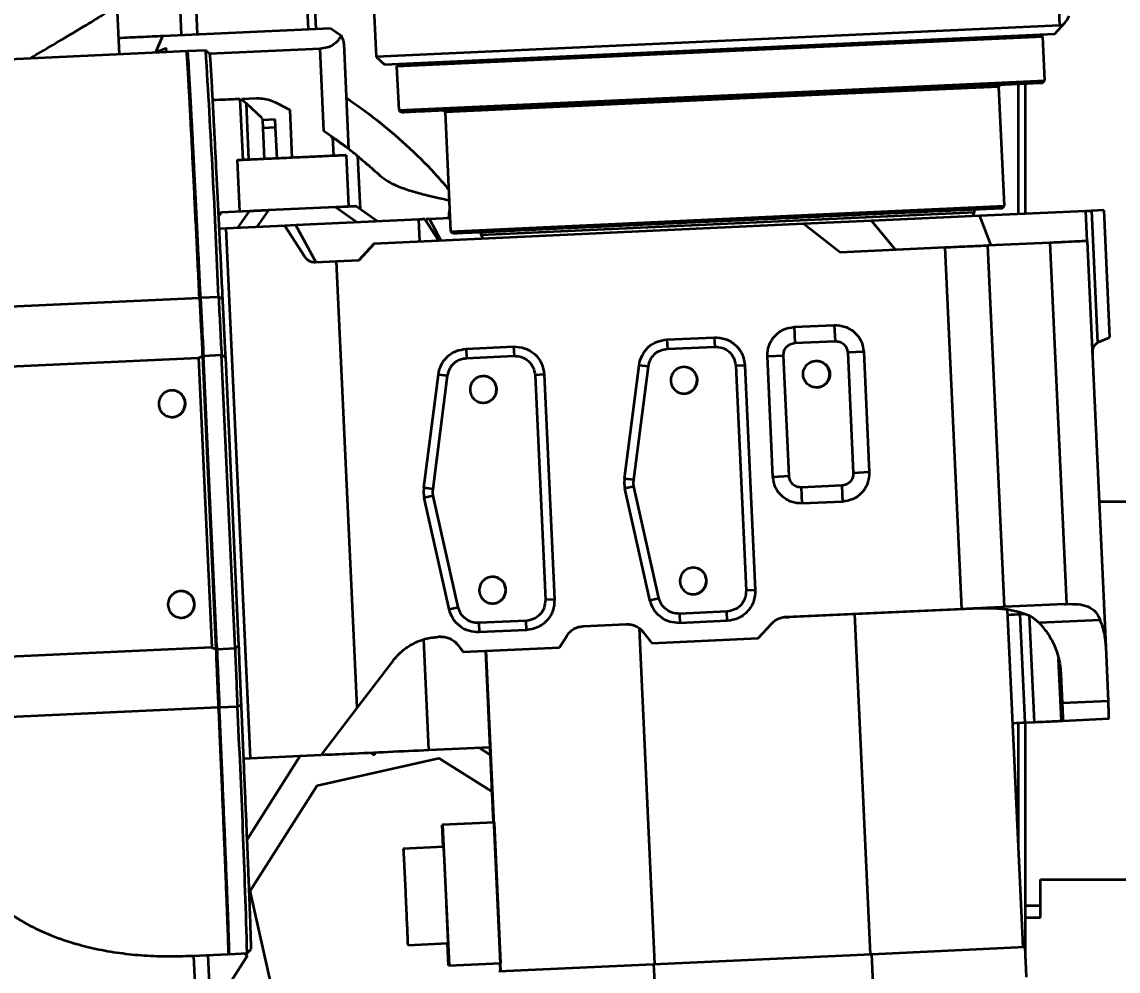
# Model space of a CAD drawing. Header units: millimetres. Extents: x 0 to 420, y 0 to 297.
# Drawn here: x 143.25 to 145.978, y 162.094 to 164.457 of the extents above; entities that cross this region are included whole.
import ezdxf

# ---------------------------------------------------------------- set-up
doc = ezdxf.new("R2010")
doc.units = ezdxf.units.MM
doc.layers.add('尺寸线层', color=150, linetype='Continuous')
doc.styles.add('SLDTEXTSTYLE2', font='TXT', dxfattribs={"width": 0.7})
doc.dimstyles.new('SLDDIMSTYLE0', dxfattribs={"dimtxt": 3.5, "dimasz": 3.302, "dimexe": 0, "dimexo": 0.0625, "dimgap": 0.875, "dimtad": 1, "dimdec": 1, "dimlfac": 100, "dimrnd": 1e-09, "dimzin": 12, "dimdsep": 46, "dimtxsty": 'SLDTEXTSTYLE2', "dimsah": 1, "dimcen": 0.09, "dimadec": 0, "dimazin": 3, "dimtfac": 1, "dimtdec": 3, "dimtofl": 0, "dimtmove": 0, "dimatfit": 3, "dimfxl": 0, "dimfrac": 2, "dimtolj": 1, "dimtzin": 12, "dimarcsym": 0})
doc.dimstyles.new('SLDDIMSTYLE2', dxfattribs={"dimtxt": 0.18, "dimasz": 3.302, "dimexe": 0, "dimexo": 0.0625, "dimgap": 0, "dimtad": 0, "dimtih": 1, "dimtoh": 1, "dimdec": 0, "dimrnd": 1e-09, "dimzin": 0, "dimdsep": 46, "dimtxsty": 'Standard', "dimsah": 1, "dimcen": 0.09, "dimadec": 0, "dimazin": 0, "dimtfac": 3.302, "dimtdec": 0, "dimtofl": 0, "dimtmove": 0, "dimatfit": 3, "dimfxl": 0, "dimfrac": 2, "dimtolj": 1, "dimtzin": 0, "dimarcsym": 0})

# ---------------------------------------------------------------- blocks, each defined once
blk = doc.blocks.new('_D_7')
at = {"layer": '尺寸线层'}
for p, q in [((70.597, 160.4022), (70.597, 246.1922)), ((332.8156, 175.1167), (332.8156, 246.1922)), ((332.8156, 245.1922), (70.597, 245.1922))]:
    blk.add_line(p, q, dxfattribs=at)
for points in [[(70.597, 245.1922), (73.899, 244.6842), (73.899, 245.7002)], [(332.8156, 245.1922), (329.5136, 245.7002), (329.5136, 244.6842)]]:
    blk.add_solid(points, dxfattribs=at)
at = {"layer": '尺寸线层', "insert": (202.8758, 249.704), "char_height": 3.5, "attachment_point": 1, "style": 'SLDTEXTSTYLE2'}
blk.add_mtext('26221.85', dxfattribs=at)

msp = doc.modelspace()

# ---------------------------------------------------------------- linework, layer by layer
at = {"color": 7, "linetype": 'Continuous', "lineweight": 35}
for p, q in [((144.105, 164.9546), (144.1319, 164.3694)), ((145.8096, 164.958), (145.8331, 164.4475)), ((143.9636, 164.4387), (143.953, 164.6685)), ((143.971, 164.6693), (143.9815, 164.4396)), ((143.6874, 164.4261), (143.6785, 164.62)), ((143.6392, 164.5933), (143.6469, 164.4242)), ((143.4936, 164.3761), (143.4887, 164.482)), ((145.8331, 164.4475), (144.1319, 164.3694)), ((145.8211, 164.427), (145.8465, 164.4549)), ((143.5825, 164.38), (143.6011, 164.4221)), ((143.6011, 164.4221), (144.0182, 164.4412)), ((144.0182, 164.4412), (144.0449, 164.4232)), ((144.1528, 164.3503), (145.8211, 164.427)), ((145.3528, 164.4005), (145.7913, 164.4206)), ((145.7913, 164.4206), (145.7861, 164.4254)), ((145.7964, 164.3107), (145.7913, 164.4206)), ((144.0641, 164.1403), (144.052, 164.4033)), ((144.183, 164.3467), (145.3528, 164.4005)), ((143.6103, 164.3815), (143.0289, 164.3548)), ((143.6089, 164.3902), (143.5831, 164.3802)), ((143.6602, 164.3838), (143.6103, 164.3815)), ((143.6634, 164.3739), (143.6607, 164.3738)), ((143.6628, 164.3749), (143.6611, 164.3748)), ((143.7079, 164.3859), (143.6629, 164.3839)), ((143.7183, 164.3764), (143.7079, 164.3859)), ((143.9925, 164.39), (143.7173, 164.3774)), ((144.0019, 164.185), (143.9925, 164.39)), ((144.1319, 164.3694), (144.1528, 164.3503)), ((144.1878, 164.3519), (144.183, 164.3467)), ((144.183, 164.3467), (144.1881, 164.2368)), ((145.228, 164.2846), (145.7964, 164.3107)), ((145.7916, 164.3055), (145.7964, 164.3107)), ((144.1881, 164.2368), (145.228, 164.2846)), ((145.682, 164.2955), (145.3061, 164.2782)), ((145.6956, 163.9988), (145.682, 164.2955)), ((145.7295, 164.3026), (145.7295, 163.9783)), ((145.7477, 163.9791), (145.7477, 164.3035)), ((143.668, 164.259), (143.6666, 164.2589)), ((143.8009, 164.1129), (143.7939, 164.2648)), ((143.7979, 164.265), (143.8335, 164.2666)), ((143.8004, 164.2613), (143.802, 164.2598)), ((145.3061, 164.2782), (144.3034, 164.2321)), ((143.8487, 164.2172), (143.809, 164.2534)), ((143.8154, 164.1136), (143.809, 164.2534)), ((143.8842, 164.2554), (143.9048, 164.2444)), ((143.8844, 164.2553), (143.9171, 164.2375)), ((143.9107, 164.2408), (143.9048, 164.2444)), ((143.9171, 164.2375), (143.9225, 164.1185)), ((144.1881, 164.2368), (144.1933, 164.2321)), ((144.3034, 164.2321), (144.317, 163.9354)), ((143.8487, 164.2172), (143.8489, 164.2122)), ((143.8809, 164.2137), (143.8489, 164.2122)), ((143.8489, 164.2122), (143.8499, 164.1923)), ((143.8818, 164.1937), (143.8809, 164.2137)), ((143.8818, 164.1937), (143.8499, 164.1923)), ((143.8499, 164.1923), (143.8534, 164.1153)), ((143.8854, 164.1168), (143.8818, 164.1937)), ((144.0234, 164.17), (144.0019, 164.185)), ((144.0234, 164.17), (144.0256, 164.1233)), ((144.064, 163.9969), (144.0581, 164.1247)), ((144.0858, 164.1224), (144.0919, 163.9907)), ((143.7864, 164.1123), (143.7923, 163.9844)), ((143.8161, 163.9855), (143.7469, 163.9823)), ((143.8161, 163.9855), (143.7872, 163.9441)), ((143.8642, 163.9877), (143.8352, 163.9463)), ((144.0318, 163.9954), (143.8642, 163.9877)), ((144.0318, 163.9954), (144.0853, 163.9578)), ((144.1349, 163.9605), (144.0813, 163.9981)), ((144.3127, 163.969), (144.3147, 163.9875)), ((144.3925, 163.9269), (145.6212, 163.9833)), ((145.2084, 163.9764), (145.6956, 163.9988)), ((145.6159, 163.9731), (145.6212, 163.9833)), ((145.6212, 163.9833), (145.6209, 163.9903)), ((145.8981, 163.986), (145.6333, 163.9739)), ((145.6908, 163.9935), (145.6956, 163.9988)), ((145.9018, 163.9111), (145.8981, 163.986)), ((145.9427, 163.9881), (145.9125, 163.9867)), ((145.9125, 163.9867), (145.9276, 163.6585)), ((145.9427, 163.9881), (145.9573, 163.6714)), ((143.7453, 163.9823), (143.74, 163.9766)), ((143.7469, 163.9823), (143.7401, 163.975)), ((144.2384, 163.9648), (143.932, 163.9508)), ((144.241, 163.9099), (144.2384, 163.9648)), ((144.2877, 163.9121), (144.2535, 163.9655)), ((144.2648, 163.9661), (144.2554, 163.9656)), ((144.3155, 163.9684), (144.2648, 163.9661)), ((144.2648, 163.9661), (144.2927, 163.9123)), ((144.313, 163.9683), (144.3127, 163.969)), ((144.317, 163.9354), (145.2084, 163.9764)), ((145.3644, 163.9615), (145.1957, 163.9538)), ((145.6333, 163.9739), (145.3644, 163.9615)), ((145.3644, 163.9615), (145.4245, 163.8892)), ((145.6333, 163.9739), (145.6618, 163.9001)), ((143.7591, 163.9428), (143.7417, 163.942)), ((143.905, 163.9495), (143.7591, 163.9428)), ((143.8196, 162.6242), (143.7591, 163.9428)), ((143.932, 163.9508), (143.905, 163.9495)), ((143.9547, 163.8717), (143.905, 163.9495)), ((143.9829, 163.858), (143.932, 163.9508)), ((145.1957, 163.9538), (144.1268, 163.9047)), ((144.317, 163.9354), (144.3223, 163.9307)), ((144.3922, 163.9339), (144.3925, 163.9269)), ((145.2868, 163.8829), (145.1957, 163.9538)), ((144.1265, 163.9047), (144.0883, 163.8629)), ((144.1268, 163.9047), (144.0887, 163.8629)), ((144.1268, 163.9047), (144.1265, 163.9047)), ((144.3925, 163.9269), (144.3987, 163.9172)), ((145.809, 163.9069), (145.6542, 163.8998)), ((145.809, 163.9069), (145.8503, 163.0078)), ((145.9486, 162.9014), (145.9022, 163.9112)), ((145.5484, 163.8949), (145.2868, 163.8829)), ((145.5897, 162.9958), (145.5484, 163.8949)), ((145.6955, 163.0007), (145.6542, 163.8998)), ((144.0337, 163.8603), (143.9813, 163.8579)), ((144.0887, 163.8629), (144.0337, 163.8603)), ((144.0847, 162.7499), (144.0337, 163.8603)), ((143.0635, 163.7414), (143.6923, 163.7703)), ((143.6925, 163.7651), (143.6952, 163.7653)), ((143.695, 163.7704), (143.74, 163.7725)), ((143.74, 163.7725), (143.7502, 163.7678)), ((145.1724, 163.6974), (145.2723, 163.702)), ((145.1724, 163.6974), (145.1744, 163.6575)), ((145.2723, 163.702), (145.2743, 163.6621)), ((144.8555, 163.6659), (144.9734, 163.6714)), ((144.8555, 163.6659), (144.8567, 163.6429)), ((144.9734, 163.6714), (144.9746, 163.6483)), ((145.1744, 163.6575), (145.2743, 163.6621)), ((145.9276, 163.6585), (145.9573, 163.6714)), ((144.356, 163.643), (144.4739, 163.6484)), ((144.356, 163.643), (144.3572, 163.6199)), ((144.4739, 163.6484), (144.4751, 163.6254)), ((144.8567, 163.6429), (144.9746, 163.6483)), ((145.3454, 163.6353), (145.3056, 163.6335)), ((145.3056, 163.6335), (145.3194, 163.3338)), ((145.3454, 163.6353), (145.3592, 163.3356)), ((143.6899, 163.6197), (143.0931, 163.5923)), ((143.6997, 163.6248), (143.6899, 163.6197)), ((143.6899, 163.6197), (143.723, 162.8997)), ((143.6997, 163.6248), (143.7332, 162.8955)), ((143.7026, 163.6187), (143.7, 163.6186)), ((143.7473, 163.627), (143.7024, 163.6249)), ((143.7359, 162.8956), (143.7024, 163.6249)), ((143.7356, 162.9018), (143.7026, 163.6187)), ((143.7808, 162.8977), (143.7473, 163.627)), ((143.7576, 163.6212), (143.7473, 163.627)), ((143.7905, 162.9044), (143.7576, 163.6212)), ((144.3572, 163.6199), (144.4751, 163.6254)), ((144.7499, 163.3203), (144.7863, 163.6023)), ((144.7863, 163.6023), (144.8094, 163.5994)), ((145.0498, 163.6017), (145.0268, 163.6007)), ((145.0498, 163.6017), (145.0755, 163.0423)), ((145.1057, 163.6243), (145.1458, 163.6261)), ((145.1195, 163.3246), (145.1057, 163.6243)), ((145.1596, 163.3265), (145.1458, 163.6261)), ((144.2504, 163.2974), (144.2869, 163.5794)), ((144.2735, 163.2944), (144.3099, 163.5764)), ((144.2869, 163.5794), (144.3099, 163.5764)), ((144.5503, 163.5788), (144.5274, 163.5777)), ((144.5274, 163.5777), (144.5531, 163.0183)), ((144.5503, 163.5788), (144.576, 163.0193)), ((144.7729, 163.3174), (144.8094, 163.5994)), ((145.0268, 163.6007), (145.0525, 163.0412)), ((145.3592, 163.3356), (145.3194, 163.3338)), ((144.7499, 163.3203), (144.7493, 163.3076)), ((144.7493, 163.3076), (144.751, 163.295)), ((144.7499, 163.3203), (144.7729, 163.3174)), ((144.7726, 163.3087), (144.7729, 163.3174)), ((144.7737, 163.3), (144.7726, 163.3087)), ((145.1195, 163.3246), (145.1596, 163.3265)), ((145.2908, 163.3025), (145.1909, 163.2979)), ((145.2908, 163.3025), (145.2925, 163.2625)), ((144.2504, 163.2974), (144.2499, 163.2847)), ((144.2499, 163.2847), (144.2516, 163.272)), ((144.2504, 163.2974), (144.2735, 163.2944)), ((144.2742, 163.2771), (144.2516, 163.272)), ((144.2731, 163.2857), (144.2735, 163.2944)), ((144.2742, 163.2771), (144.2731, 163.2857)), ((144.3364, 162.9996), (144.2742, 163.2771)), ((144.7737, 163.3), (144.751, 163.295)), ((144.8132, 163.0175), (144.751, 163.295)), ((144.8359, 163.0226), (144.7737, 163.3)), ((145.1926, 163.2579), (145.1909, 163.2979)), ((144.3137, 162.9946), (144.2516, 163.272)), ((145.2925, 163.2625), (145.1926, 163.2579)), ((146.0207, 163.2622), (145.932, 163.2622)), ((145.0755, 163.0423), (145.0525, 163.0412)), ((144.576, 163.0193), (144.5531, 163.0183)), ((144.8132, 163.0175), (144.8359, 163.0226)), ((145.8449, 163.0076), (145.6955, 163.0007)), ((145.8449, 163.0076), (145.8503, 163.0078)), ((144.3137, 162.9946), (144.3364, 162.9996)), ((145.0049, 162.989), (144.887, 162.9836)), ((144.887, 162.9836), (144.8879, 162.9605)), ((145.0058, 162.9659), (145.0049, 162.989)), ((145.1507, 162.9754), (145.1599, 162.9753)), ((145.1599, 162.9753), (145.1508, 162.9757)), ((145.1512, 162.9757), (145.5897, 162.9958)), ((145.5962, 162.9953), (145.1599, 162.9753)), ((145.3625, 162.1365), (145.3236, 162.9828)), ((145.7359, 162.9867), (145.7023, 162.9937)), ((145.7028, 162.9936), (145.7414, 162.1539)), ((145.7295, 162.988), (145.7295, 162.9823)), ((145.7346, 162.9825), (145.7455, 162.983)), ((145.747, 162.7128), (145.7346, 162.9825)), ((145.7703, 162.7138), (145.7581, 162.9781)), ((144.5054, 162.9661), (144.3875, 162.9606)), ((144.3875, 162.9606), (144.3884, 162.9376)), ((144.5063, 162.943), (144.5054, 162.9661)), ((144.6471, 162.9525), (144.7549, 162.9575)), ((144.7862, 162.9476), (144.8246, 162.1118)), ((145.0058, 162.9659), (144.8879, 162.9605)), ((145.0829, 162.9225), (145.1166, 162.9595)), ((145.9343, 162.9677), (145.7824, 162.9607)), ((144.2633, 162.6446), (144.2507, 162.9195)), ((144.2929, 162.9263), (144.2866, 162.926)), ((144.5063, 162.943), (144.3884, 162.9376)), ((144.5884, 162.8998), (144.6072, 162.9294)), ((144.7963, 162.9381), (144.7968, 162.9381)), ((144.7963, 162.9381), (144.8177, 162.9103)), ((144.7968, 162.9381), (144.8182, 162.9103)), ((144.8182, 162.9103), (145.0829, 162.9225)), ((143.723, 162.8997), (143.1261, 162.8723)), ((143.723, 162.8997), (143.7332, 162.8955)), ((143.7329, 162.9017), (143.7356, 162.9018)), ((143.7359, 162.8956), (143.7808, 162.8977)), ((143.7808, 162.8977), (143.7905, 162.9044)), ((144.3348, 162.9068), (144.3342, 162.9068)), ((144.3342, 162.9068), (144.3481, 162.8888)), ((144.3348, 162.9068), (144.3487, 162.8888)), ((144.3487, 162.8888), (144.5884, 162.8998)), ((144.8177, 162.9103), (144.8182, 162.9103)), ((145.9543, 162.7663), (145.9486, 162.9014)), ((144.1743, 162.8672), (144.0847, 162.7499)), ((144.3481, 162.8888), (144.3487, 162.8888)), ((144.404, 162.8913), (144.4236, 162.4638)), ((144.4427, 162.0943), (144.4061, 162.8914)), ((145.8377, 162.7169), (145.8306, 162.8712)), ((145.8364, 162.8324), (145.8394, 162.761)), ((143.7966, 162.7577), (143.7868, 162.7521)), ((145.9543, 162.7663), (145.8394, 162.761)), ((143.7392, 162.7499), (143.1104, 162.721)), ((143.7416, 162.7552), (143.7389, 162.7551)), ((143.7868, 162.7521), (143.7419, 162.75)), ((144.0847, 162.7499), (143.9952, 162.6323)), ((145.7295, 162.712), (145.7295, 162.411)), ((145.747, 162.7128), (145.7703, 162.7138)), ((145.7477, 162.1247), (145.7477, 162.7128)), ((145.8377, 162.7169), (145.841, 162.7171)), ((145.841, 162.7171), (145.9559, 162.7224)), ((144.2633, 162.6446), (144.415, 162.6516)), ((144.4159, 162.6321), (144.3873, 162.6503)), ((143.8024, 162.6234), (143.8196, 162.6242)), ((143.9429, 162.6299), (143.811, 162.4217)), ((143.8196, 162.6242), (143.9952, 162.6323)), ((143.9851, 162.5563), (144.2882, 162.6243)), ((144.1173, 162.6379), (144.1274, 162.6315)), ((144.1274, 162.6315), (144.1319, 162.6386)), ((144.2882, 162.6243), (144.4201, 162.5407)), ((143.8188, 162.294), (143.9851, 162.5563)), ((144.2962, 162.4579), (144.2975, 162.458)), ((144.2987, 162.403), (144.2962, 162.4579)), ((144.4254, 162.4639), (144.2975, 162.458)), ((144.2975, 162.458), (144.3136, 162.1083)), ((144.4254, 162.4639), (144.4414, 162.1142)), ((144.2994, 162.403), (144.1995, 162.3984)), ((145.7857, 162.3222), (146.0207, 162.3222)), ((145.7857, 162.2572), (145.7857, 162.3222)), ((143.8743, 162.046), (143.8188, 162.294)), ((145.7477, 162.2572), (145.7857, 162.2572)), ((145.7477, 162.2272), (145.7857, 162.2272)), ((144.2105, 162.1587), (144.3104, 162.1633)), ((144.3122, 162.1083), (144.3097, 162.1632)), ((143.6744, 162.132), (143.7635, 162.1361)), ((143.6778, 162.1322), (143.689, 161.8762)), ((143.7132, 162.1338), (143.7226, 161.9172)), ((143.7286, 162.0022), (143.8116, 162.1332)), ((143.763, 162.1461), (143.7657, 162.1462)), ((143.7662, 162.1363), (143.8111, 162.1383)), ((143.8116, 162.1332), (143.8039, 162.138)), ((143.8111, 162.1383), (143.8207, 162.1488)), ((144.8225, 162.1117), (145.3646, 162.1366)), ((145.3646, 162.1366), (145.7464, 162.1542)), ((145.3646, 162.1366), (145.368, 162.0617)), ((145.7464, 162.1542), (145.7498, 162.0792)), ((144.3136, 162.1083), (144.3122, 162.1083)), ((144.3136, 162.1083), (144.4414, 162.1142)), ((144.4377, 162.094), (144.8225, 162.1117)), ((144.4397, 162.1141), (144.4406, 162.0942)), ((144.8225, 162.1117), (144.826, 162.0368))]:
    msp.add_line(p, q, dxfattribs=at)
for centre, radius, start, end in [((113.9027, 162.5181), 29.8637, 2.40732, 3.58587), ((145.687, 164.2957), 0.005, 92.6305, 182.6305), ((144.2984, 164.2319), 0.005, 2.6305, 92.6305), ((173.3913, 165.1997), 29.6857, 182.75572, 183.03692), ((145.2274, 163.5798), 0.0332, 272.6308, 92.6302), ((144.3983, 163.5417), 0.0332, 272.6308, 92.6302), ((144.8977, 163.5647), 0.0332, 272.6308, 92.6302), ((143.6234, 163.5061), 0.0332, 272.6308, 92.6302), ((144.9207, 163.0652), 0.0332, 272.6308, 92.6302), ((144.4212, 163.0423), 0.0332, 272.6308, 92.6302), ((143.6464, 163.0067), 0.0332, 272.6308, 92.6302), ((173.4441, 164.0497), 29.6857, 182.22412, 182.50532), ((113.9602, 161.2653), 29.8637, 1.67516, 2.85371)]:
    msp.add_arc(centre, radius, start, end, dxfattribs=at)
for points, knots in [([(144.8533, 165.7295), (144.8174, 165.7202), (144.7459, 165.7018), (144.6444, 165.6619), (144.55, 165.6145), (144.4632, 165.5622), (144.3732, 165.5002), (144.2812, 165.429), (144.188, 165.3505), (144.1029, 165.275), (144.0246, 165.2041), (143.9527, 165.1391), (143.8876, 165.0815), (143.8289, 165.0313), (143.7761, 164.9881), (143.7278, 164.9502), (143.682, 164.9156), (143.6304, 164.8778), (143.5682, 164.834), (143.4923, 164.7829), (143.4066, 164.7276), (143.3114, 164.6687), (143.2072, 164.6064), (143.101, 164.5445), (142.9947, 164.4829), (142.8902, 164.4218), (142.7841, 164.3582), (142.6765, 164.2923), (142.5673, 164.2242), (142.4559, 164.1536), (142.3817, 164.106), (142.3436, 164.0817)], [0, 0, 0, 0, 0.034674, 0.069013, 0.101876, 0.133426, 0.163744, 0.204177, 0.242225, 0.277785, 0.310754, 0.341062, 0.368674, 0.392251, 0.413542, 0.432777, 0.450005, 0.467609, 0.493017, 0.521939, 0.554332, 0.590151, 0.629355, 0.671921, 0.711101, 0.752819, 0.796973, 0.843676, 0.893055, 0.945172, 1, 1, 1, 1]), ([(143.2699, 164.3658), (143.2768, 164.3698), (143.3034, 164.3854), (143.3482, 164.4118), (143.4024, 164.4441), (143.4547, 164.4759), (143.5095, 164.5097), (143.5707, 164.5484), (143.6391, 164.5929), (143.7144, 164.6439), (143.7964, 164.702), (143.8849, 164.7683), (143.9785, 164.8437), (144.0532, 164.9079), (144.0965, 164.9468), (144.1077, 164.9569)], [0, 0, 0, 0, 0.024223, 0.093535, 0.155727, 0.212254, 0.274677, 0.345432, 0.424733, 0.512812, 0.609925, 0.716357, 0.832393, 0.956645, 1, 1, 1, 1]), ([(145.8331, 164.4475), (145.8374, 164.4488), (145.8462, 164.4513), (145.8534, 164.4651), (145.857, 164.4721)], [0, 0, 0, 0, 0.49692, 1, 1, 1, 1]), ([(143.4917, 164.4171), (143.5101, 164.4179), (143.5511, 164.4198), (143.5834, 164.4213), (143.6011, 164.4221)], [0, 0, 0, 0, 0.449237, 1, 1, 1, 1]), ([(144.0449, 164.4232), (144.0425, 164.4186), (144.0378, 164.4096), (144.0257, 164.3992), (144.0107, 164.3921), (143.9984, 164.3907), (143.9925, 164.39)], [0, 0, 0, 0, 0.27121, 0.529138, 0.770549, 1, 1, 1, 1]), ([(144.0518, 164.4033), (144.0515, 164.4057), (144.051, 164.4113), (144.0471, 164.4188), (144.0449, 164.4232)], [0, 0, 0, 0, 0.423544, 1, 1, 1, 1]), ([(143.6103, 164.3815), (143.6099, 164.3858), (143.6092, 164.3929), (143.609, 164.3899), (143.6089, 164.3888)], [0, 0, 0, 0, 0.616503, 1, 1, 1, 1]), ([(143.6923, 163.7703), (143.6911, 163.7965), (143.6885, 163.8488), (143.685, 163.9227), (143.6815, 163.9927), (143.6783, 164.058), (143.6753, 164.1183), (143.6725, 164.1733), (143.6699, 164.2224), (143.6676, 164.2656), (143.6656, 164.3024), (143.6639, 164.3326), (143.6625, 164.3561), (143.6614, 164.3726), (143.6606, 164.3823), (143.6603, 164.383), (143.6602, 164.3833)], [0, 0, 0, 0, 0.072133, 0.144266, 0.216399, 0.288532, 0.360665, 0.432798, 0.504931, 0.577064, 0.649197, 0.72133, 0.793463, 0.865596, 0.937729, 1, 1, 1, 1]), ([(143.695, 163.7704), (143.6937, 163.7968), (143.6912, 163.8496), (143.6876, 163.9241), (143.6841, 163.9946), (143.6809, 164.0603), (143.6778, 164.1209), (143.675, 164.1761), (143.6725, 164.2253), (143.6702, 164.2684), (143.6682, 164.305), (143.6665, 164.335), (143.665, 164.3581), (143.664, 164.3741), (143.6632, 164.3832), (143.6628, 164.3845), (143.6626, 164.3814), (143.6628, 164.3754), (143.6628, 164.3739)], [0, 0, 0, 0, 0.065165, 0.13033, 0.195495, 0.260659, 0.325824, 0.390989, 0.456154, 0.521319, 0.586484, 0.651648, 0.716813, 0.781978, 0.847143, 0.912308, 0.977473, 1, 1, 1, 1]), ([(143.6952, 163.7653), (143.694, 163.7912), (143.6915, 163.8431), (143.6879, 163.9164), (143.6845, 163.9858), (143.6813, 164.0506), (143.6783, 164.1105), (143.6755, 164.165), (143.673, 164.2137), (143.6707, 164.2565), (143.6687, 164.293), (143.667, 164.3231), (143.6656, 164.3464), (143.6645, 164.3628), (143.6637, 164.3724), (143.6635, 164.3731), (143.6634, 164.3735)], [0, 0, 0, 0, 0.072115, 0.14423, 0.216345, 0.288461, 0.360576, 0.432691, 0.504806, 0.576921, 0.649036, 0.721151, 0.793266, 0.865382, 0.937497, 1, 1, 1, 1]), ([(143.7502, 163.7678), (143.7489, 163.794), (143.7464, 163.8464), (143.7428, 163.9203), (143.7394, 163.9903), (143.7361, 164.0555), (143.7331, 164.1157), (143.7303, 164.1704), (143.7278, 164.2193), (143.7255, 164.262), (143.7235, 164.2984), (143.7218, 164.3281), (143.7204, 164.351), (143.7194, 164.3667), (143.7186, 164.3753), (143.7184, 164.3755), (143.7184, 164.3756)], [0, 0, 0, 0, 0.073054, 0.146108, 0.219162, 0.292216, 0.36527, 0.438324, 0.511378, 0.584432, 0.657486, 0.73054, 0.803594, 0.876648, 0.949702, 1, 1, 1, 1]), ([(144.1949, 164.2321), (144.1948, 164.2321), (144.1944, 164.2321), (144.209, 164.2328), (144.2371, 164.2341), (144.2787, 164.236), (144.3323, 164.2384), (144.3973, 164.2414), (144.4725, 164.2449), (144.5565, 164.2487), (144.648, 164.253), (144.7454, 164.2574), (144.847, 164.2621), (144.9512, 164.2669), (145.056, 164.2717), (145.1596, 164.2765), (145.2609, 164.2811), (145.3242, 164.284), (145.3558, 164.2855)], [0, 0, 0, 0, 0.038846, 0.102922, 0.166999, 0.231076, 0.295153, 0.35923, 0.423307, 0.487384, 0.551461, 0.615538, 0.679615, 0.743692, 0.807769, 0.871846, 0.935923, 1, 1, 1, 1]), ([(145.3558, 164.2855), (145.3863, 164.2869), (145.4472, 164.2897), (145.5291, 164.2934), (145.6023, 164.2968), (145.665, 164.2997), (145.7161, 164.302), (145.755, 164.3038), (145.7801, 164.305), (145.7919, 164.3055), (145.7904, 164.3054), (145.79, 164.3054)], [0, 0, 0, 0, 0.119136, 0.238272, 0.357408, 0.476544, 0.59568, 0.714816, 0.833952, 0.953088, 1, 1, 1, 1]), ([(143.7939, 164.2648), (143.7903, 164.2646), (143.7832, 164.2643), (143.76, 164.2632), (143.7367, 164.2621), (143.7255, 164.2616)], [0, 0, 0, 0, 0.342522, 0.685043, 1, 1, 1, 1]), ([(143.809, 164.2534), (143.8063, 164.2559), (143.8012, 164.2605), (143.798, 164.2635), (143.7965, 164.2649)], [0, 0, 0, 0, 0.531567, 1, 1, 1, 1]), ([(143.8335, 164.2666), (143.8386, 164.2666), (143.8491, 164.2666), (143.8669, 164.2633), (143.879, 164.2578), (143.8844, 164.2553)], [0, 0, 0, 0, 0.3472472, 0.7059945, 1, 1, 1, 1]), ([(144.0583, 164.2672), (144.0831, 164.2498), (144.1348, 164.2134), (144.2076, 164.1505), (144.2679, 164.0922), (144.3007, 164.0534), (144.3123, 164.0398)], [0, 0, 0, 0, 0.2654, 0.554577, 0.842934, 1, 1, 1, 1]), ([(144.0868, 164.1213), (144.0852, 164.1227), (144.0642, 164.1414), (144.0408, 164.1572), (144.0192, 164.1718)], [0, 0, 0, 0, 0.073828, 1, 1, 1, 1]), ([(144.0858, 164.1224), (144.085, 164.1231), (144.0834, 164.1244), (144.0731, 164.1327), (144.0612, 164.142), (144.0458, 164.1538), (144.0322, 164.1636), (144.0234, 164.17)], [0, 0, 0, 0, 0.216091, 0.431232, 0.577695, 0.728362, 1, 1, 1, 1]), ([(144.0576, 164.1247), (144.0575, 164.1247), (144.0573, 164.1247), (144.0509, 164.1244), (144.0396, 164.1239), (144.0236, 164.1232), (144.0038, 164.1222), (143.9808, 164.1212), (143.9556, 164.12), (143.9291, 164.1188), (143.9022, 164.1176), (143.8851, 164.1168), (143.8766, 164.1164)], [0, 0, 0, 0, 0.076616, 0.179215, 0.281813, 0.384411, 0.487009, 0.589607, 0.692205, 0.794804, 0.897402, 1, 1, 1, 1]), ([(144.0858, 164.1224), (144.0863, 164.1221), (144.0872, 164.1213), (144.0943, 164.1155), (144.1054, 164.1062), (144.1199, 164.0937), (144.1319, 164.0829), (144.1379, 164.0774)], [0, 0, 0, 0, 0.195606, 0.3976, 0.593095, 0.793735, 1, 1, 1, 1]), ([(143.8766, 164.1164), (143.8684, 164.116), (143.852, 164.1153), (143.8305, 164.1143), (143.8125, 164.1135), (143.7986, 164.1128), (143.7899, 164.1124), (143.786, 164.1122), (143.7867, 164.1123), (143.7869, 164.1123)], [0, 0, 0, 0, 0.159917, 0.319834, 0.479751, 0.639669, 0.799586, 0.959503, 1, 1, 1, 1]), ([(144.1379, 164.0774), (144.1437, 164.0726), (144.1553, 164.0631), (144.174, 164.0531), (144.1917, 164.0454), (144.2081, 164.0395), (144.2253, 164.0342), (144.2429, 164.0294), (144.2617, 164.0247), (144.2805, 164.0203), (144.2975, 164.0164), (144.3081, 164.014), (144.3128, 164.0129), (144.3135, 164.0128)], [0, 0, 0, 0, 0.141575, 0.282441, 0.375455, 0.46931, 0.565657, 0.656297, 0.744748, 0.848941, 0.932969, 0.990278, 1, 1, 1, 1]), ([(143.8642, 163.9877), (143.8586, 163.9874), (143.8476, 163.9869), (143.8328, 163.9863), (143.8216, 163.9857), (143.818, 163.9856), (143.8161, 163.9855)], [0, 0, 0, 0, 0.255665, 0.5, 0.744335, 1, 1, 1, 1]), ([(144.081, 163.9977), (144.0813, 163.9977), (144.0822, 163.9977), (144.0793, 163.9976), (144.0742, 163.9973), (144.0662, 163.997), (144.0523, 163.9963), (144.0401, 163.9958), (144.0318, 163.9954)], [0, 0, 0, 0, 0.0886196, 0.2389723, 0.3800804, 0.5211837, 0.6715412, 1, 1, 1, 1]), ([(145.3177, 163.9764), (145.3438, 163.9776), (145.3959, 163.98), (145.4661, 163.9832), (145.5287, 163.9861), (145.5824, 163.9886), (145.6261, 163.9906), (145.6595, 163.9921), (145.6809, 163.9931), (145.691, 163.9935), (145.6898, 163.9935), (145.6894, 163.9935)], [0, 0, 0, 0, 0.119136, 0.238272, 0.357408, 0.476544, 0.59568, 0.714816, 0.833952, 0.953088, 1, 1, 1, 1]), ([(144.2533, 163.9655), (144.2533, 163.9655), (144.2533, 163.9655), (144.2519, 163.9655), (144.2496, 163.9654), (144.2463, 163.9652), (144.2425, 163.965), (144.2398, 163.9649), (144.2384, 163.9648)], [0, 0, 0, 0, 0.129428, 0.303543, 0.477657, 0.651771, 0.825886, 1, 1, 1, 1]), ([(144.3237, 163.9307), (144.3235, 163.9307), (144.3232, 163.9307), (144.3357, 163.9313), (144.3598, 163.9324), (144.3954, 163.934), (144.4413, 163.9361), (144.4969, 163.9387), (144.5613, 163.9416), (144.6333, 163.945), (144.7116, 163.9486), (144.795, 163.9524), (144.882, 163.9564), (144.9712, 163.9605), (145.061, 163.9646), (145.1497, 163.9687), (145.2364, 163.9727), (145.2906, 163.9752), (145.3177, 163.9764)], [0, 0, 0, 0, 0.038846, 0.102922, 0.166999, 0.231076, 0.295153, 0.35923, 0.423307, 0.487384, 0.551461, 0.615538, 0.679615, 0.743692, 0.807769, 0.871846, 0.935923, 1, 1, 1, 1]), ([(143.9813, 163.8579), (143.9787, 163.858), (143.9736, 163.8581), (143.9662, 163.8609), (143.9596, 163.8653), (143.9563, 163.8697), (143.9547, 163.8717)], [0, 0, 0, 0, 0.257873, 0.519112, 0.769854, 1, 1, 1, 1]), ([(145.9152, 163.6285), (145.9153, 163.6338), (145.9154, 163.6428), (145.9201, 163.6524), (145.9251, 163.6564), (145.9276, 163.6585)], [0, 0, 0, 0, 0.422586, 0.712353, 1, 1, 1, 1]), ([(145.8503, 163.0078), (145.8602, 163.0079), (145.8799, 163.008), (145.9042, 163.0023), (145.9231, 162.9899), (145.9306, 162.975), (145.9343, 162.9677)], [0, 0, 0, 0, 0.249862, 0.500122, 0.755327, 1, 1, 1, 1]), ([(145.7023, 162.9937), (145.6942, 162.9947), (145.6781, 162.9966), (145.6552, 162.9969), (145.6348, 162.9967), (145.6162, 162.9962), (145.6031, 162.9956), (145.5962, 162.9953)], [0, 0, 0, 0, 0.249658, 0.498577, 0.647667, 0.814798, 1, 1, 1, 1]), ([(145.7034, 162.981), (145.7035, 162.9811), (145.7153, 162.9816), (145.725, 162.982), (145.7346, 162.9825)], [0, 0, 0, 0, 0.010164, 1, 1, 1, 1]), ([(145.7359, 162.9867), (145.7449, 162.9839), (145.7627, 162.9783), (145.7759, 162.9666), (145.7824, 162.9607)], [0, 0, 0, 0, 0.501862, 1, 1, 1, 1]), ([(145.7824, 162.9607), (145.7901, 162.9517), (145.8059, 162.933), (145.822, 162.9013), (145.8332, 162.8675), (145.8353, 162.8441), (145.8364, 162.8324)], [0, 0, 0, 0, 0.235045, 0.484787, 0.742426, 1, 1, 1, 1]), ([(145.9486, 162.9014), (145.9477, 162.9127), (145.9458, 162.9352), (145.9381, 162.9569), (145.9343, 162.9677)], [0, 0, 0, 0, 0.503614, 1, 1, 1, 1]), ([(143.8206, 162.1495), (143.8207, 162.1496), (143.8209, 162.1499), (143.8208, 162.1585), (143.8204, 162.1743), (143.8197, 162.1972), (143.8187, 162.2269), (143.8173, 162.2633), (143.8157, 162.3061), (143.8137, 162.355), (143.8115, 162.4097), (143.809, 162.4699), (143.8062, 162.5352), (143.8032, 162.6052), (143.8, 162.6792), (143.7977, 162.7315), (143.7966, 162.7577)], [0, 0, 0, 0, 0.050298, 0.123352, 0.196406, 0.26946, 0.342514, 0.415568, 0.488622, 0.561676, 0.63473, 0.707784, 0.780838, 0.853892, 0.926946, 1, 1, 1, 1]), ([(143.7392, 162.7499), (143.7404, 162.7227), (143.7428, 162.6684), (143.7461, 162.5917), (143.7492, 162.5194), (143.752, 162.4522), (143.7546, 162.3904), (143.7569, 162.3346), (143.7588, 162.285), (143.7605, 162.2421), (143.7618, 162.2061), (143.7628, 162.1772), (143.7634, 162.1556), (143.7637, 162.142), (143.7637, 162.1358), (143.7635, 162.1367), (143.7634, 162.137)], [0, 0, 0, 0, 0.074979, 0.149958, 0.224937, 0.299916, 0.374894, 0.449873, 0.524852, 0.599831, 0.67481, 0.749789, 0.824768, 0.899747, 0.974726, 1, 1, 1, 1]), ([(143.7657, 162.1471), (143.7657, 162.1469), (143.7659, 162.146), (143.7659, 162.1521), (143.7657, 162.1656), (143.765, 162.1871), (143.764, 162.2157), (143.7627, 162.2515), (143.7611, 162.2941), (143.7591, 162.3433), (143.7569, 162.3987), (143.7543, 162.4599), (143.7515, 162.5266), (143.7485, 162.5983), (143.7452, 162.6743), (143.7428, 162.7283), (143.7416, 162.7552)], [0, 0, 0, 0, 0.025529, 0.100488, 0.175447, 0.250407, 0.325366, 0.400325, 0.475285, 0.550244, 0.625203, 0.700163, 0.775122, 0.850081, 0.925041, 1, 1, 1, 1]), ([(143.7651, 162.1462), (143.7653, 162.1447), (143.7657, 162.1387), (143.7661, 162.1356), (143.7664, 162.137), (143.7663, 162.1461), (143.7659, 162.1621), (143.7652, 162.1852), (143.7642, 162.2152), (143.7628, 162.2519), (143.7611, 162.295), (143.7592, 162.3443), (143.7569, 162.3995), (143.7544, 162.4601), (143.7516, 162.5259), (143.7486, 162.5964), (143.7454, 162.6709), (143.7431, 162.7237), (143.7419, 162.75)], [0, 0, 0, 0, 0.022527, 0.087692, 0.152857, 0.218022, 0.283187, 0.348352, 0.413516, 0.478681, 0.543846, 0.609011, 0.674176, 0.739341, 0.804505, 0.86967, 0.934835, 1, 1, 1, 1]), ([(145.7157, 162.7113), (145.7159, 162.7113), (145.7277, 162.7119), (145.7374, 162.7123), (145.747, 162.7128)], [0, 0, 0, 0, 0.010164, 1, 1, 1, 1]), ([(143.9969, 162.6324), (144.0195, 162.6334), (144.0722, 162.6358), (144.1615, 162.6399), (144.2294, 162.643), (144.2633, 162.6446)], [0, 0, 0, 0, 0.2724883, 0.6362442, 1, 1, 1, 1]), ([(143.1478, 162.2964), (143.163, 162.2823), (143.1943, 162.2535), (143.2478, 162.2185), (143.3071, 162.1884), (143.3674, 162.1663), (143.4276, 162.1504), (143.486, 162.1396), (143.5473, 162.133), (143.6101, 162.1301), (143.653, 162.1315), (143.6744, 162.1321)], [0, 0, 0, 0, 0.110677, 0.226684, 0.345972, 0.471688, 0.572645, 0.678268, 0.784707, 0.892702, 1, 1, 1, 1])]:
    msp.add_open_spline(points, degree=3, knots=knots, dxfattribs=at)
for points in [[(145.898, 163.986), (145.8982, 163.9861), (145.8986, 163.9861), (145.9015, 163.9862), (145.906, 163.9864), (145.9104, 163.9866), (145.9125, 163.9867)], [(145.9022, 163.9112), (145.9011, 163.9111), (145.8987, 163.911), (145.8792, 163.9101), (145.8498, 163.9087), (145.8226, 163.9075), (145.809, 163.9069)], [(145.6542, 163.8998), (145.6461, 163.8994), (145.6299, 163.8986), (145.6036, 163.8974), (145.5763, 163.8962), (145.5577, 163.8953), (145.5484, 163.8949)], [(143.6923, 163.7703), (143.6931, 163.7552), (143.6945, 163.725), (143.6965, 163.6858), (143.6983, 163.6513), (143.6992, 163.6337), (143.6997, 163.6248)], [(143.7024, 163.6249), (143.7019, 163.6338), (143.701, 163.6515), (143.6992, 163.6859), (143.6972, 163.7251), (143.6958, 163.7553), (143.695, 163.7704)], [(143.6952, 163.7653), (143.696, 163.7502), (143.6974, 163.7199), (143.6994, 163.6806), (143.7012, 163.6458), (143.7021, 163.6277), (143.7026, 163.6187)], [(143.7576, 163.6212), (143.7571, 163.6303), (143.7561, 163.6483), (143.7543, 163.6831), (143.7524, 163.7225), (143.7509, 163.7527), (143.7502, 163.7678)], [(145.1057, 163.6243), (145.1063, 163.6335), (145.1076, 163.6519), (145.1227, 163.6758), (145.1451, 163.693), (145.1633, 163.696), (145.1724, 163.6974)], [(145.2723, 163.702), (145.2815, 163.7014), (145.2999, 163.7001), (145.3238, 163.685), (145.341, 163.6627), (145.344, 163.6444), (145.3454, 163.6353)], [(144.7863, 163.6023), (144.7883, 163.6106), (144.7922, 163.6273), (144.8084, 163.6477), (144.8301, 163.6622), (144.847, 163.6647), (144.8555, 163.6659)], [(144.9734, 163.6714), (144.983, 163.6707), (145.0022, 163.6694), (145.0271, 163.6536), (145.0451, 163.6303), (145.0482, 163.6112), (145.0498, 163.6017)], [(145.1458, 163.6261), (145.1461, 163.6301), (145.1466, 163.638), (145.1531, 163.6482), (145.1627, 163.6556), (145.1705, 163.6569), (145.1744, 163.6575)], [(145.2743, 163.6621), (145.2782, 163.6618), (145.2861, 163.6613), (145.2963, 163.6548), (145.3037, 163.6452), (145.305, 163.6374), (145.3056, 163.6335)], [(144.2869, 163.5794), (144.2888, 163.5877), (144.2927, 163.6044), (144.3089, 163.6247), (144.3306, 163.6392), (144.3475, 163.6417), (144.356, 163.643)], [(144.4739, 163.6484), (144.4835, 163.6478), (144.5028, 163.6464), (144.5277, 163.6307), (144.5457, 163.6073), (144.5487, 163.5883), (144.5503, 163.5788)], [(144.8094, 163.5994), (144.8107, 163.6051), (144.8134, 163.6165), (144.8245, 163.6304), (144.8393, 163.6403), (144.8509, 163.642), (144.8567, 163.6429)], [(144.9746, 163.6483), (144.9812, 163.6479), (144.9943, 163.647), (145.0114, 163.6362), (145.0237, 163.6202), (145.0258, 163.6072), (145.0268, 163.6007)], [(144.3099, 163.5764), (144.3113, 163.5821), (144.3139, 163.5935), (144.325, 163.6075), (144.3398, 163.6174), (144.3514, 163.6191), (144.3572, 163.6199)], [(144.4751, 163.6254), (144.4817, 163.6249), (144.4949, 163.624), (144.5119, 163.6132), (144.5242, 163.5972), (144.5263, 163.5842), (144.5274, 163.5777)], [(145.2295, 163.5467), (145.2252, 163.547), (145.2164, 163.5476), (145.205, 163.5547), (145.1971, 163.5654), (145.1939, 163.5783), (145.1959, 163.5915), (145.2028, 163.6028), (145.2135, 163.611), (145.2222, 163.6124), (145.2265, 163.6131)], [(145.2265, 163.6131), (145.2308, 163.6128), (145.2396, 163.6122), (145.251, 163.605), (145.2589, 163.5944), (145.2621, 163.5814), (145.2601, 163.5683), (145.2532, 163.5569), (145.2425, 163.5488), (145.2339, 163.5474), (145.2295, 163.5467)], [(144.3974, 163.575), (144.393, 163.5743), (144.3844, 163.5729), (144.3737, 163.5647), (144.3668, 163.5534), (144.3648, 163.5402), (144.368, 163.5273), (144.3759, 163.5166), (144.3873, 163.5095), (144.396, 163.5089), (144.4004, 163.5086)], [(144.4004, 163.5086), (144.4047, 163.5093), (144.4134, 163.5107), (144.4241, 163.5189), (144.431, 163.5302), (144.433, 163.5433), (144.4298, 163.5563), (144.4219, 163.5669), (144.4105, 163.5741), (144.4017, 163.5747), (144.3974, 163.575)], [(144.8968, 163.5979), (144.8925, 163.5972), (144.8839, 163.5958), (144.8732, 163.5876), (144.8663, 163.5763), (144.8643, 163.5632), (144.8675, 163.5502), (144.8754, 163.5396), (144.8868, 163.5324), (144.8955, 163.5318), (144.8999, 163.5315)], [(144.8999, 163.5315), (144.9042, 163.5322), (144.9128, 163.5336), (144.9235, 163.5418), (144.9304, 163.5531), (144.9324, 163.5663), (144.9292, 163.5792), (144.9213, 163.5898), (144.9099, 163.597), (144.9012, 163.5976), (144.8968, 163.5979)], [(143.6226, 163.5394), (143.6182, 163.5387), (143.6096, 163.5373), (143.5989, 163.5291), (143.592, 163.5178), (143.59, 163.5046), (143.5932, 163.4917), (143.6011, 163.481), (143.6125, 163.4739), (143.6212, 163.4733), (143.6256, 163.473)], [(143.6256, 163.473), (143.6299, 163.4737), (143.6386, 163.4751), (143.6493, 163.4833), (143.6562, 163.4946), (143.6581, 163.5077), (143.655, 163.5207), (143.6471, 163.5313), (143.6357, 163.5385), (143.6269, 163.5391), (143.6226, 163.5394)], [(145.3194, 163.3338), (145.3191, 163.3299), (145.3186, 163.322), (145.3121, 163.3117), (145.3025, 163.3043), (145.2947, 163.3031), (145.2908, 163.3025)], [(145.3592, 163.3356), (145.3586, 163.3264), (145.3573, 163.308), (145.3422, 163.2841), (145.3198, 163.2669), (145.3016, 163.264), (145.2925, 163.2625)], [(145.1926, 163.2579), (145.1834, 163.2585), (145.165, 163.2598), (145.1411, 163.2749), (145.1239, 163.2973), (145.1209, 163.3155), (145.1195, 163.3246)], [(145.1909, 163.2979), (145.187, 163.2981), (145.1791, 163.2987), (145.1688, 163.3051), (145.1615, 163.3147), (145.1602, 163.3225), (145.1596, 163.3265)], [(144.9198, 163.0984), (144.9155, 163.0977), (144.9068, 163.0963), (144.8961, 163.0882), (144.8892, 163.0768), (144.8872, 163.0637), (144.8904, 163.0507), (144.8983, 163.0401), (144.9097, 163.0329), (144.9185, 163.0323), (144.9228, 163.032)], [(144.9228, 163.032), (144.9272, 163.0327), (144.9358, 163.0341), (144.9465, 163.0423), (144.9534, 163.0536), (144.9554, 163.0668), (144.9522, 163.0797), (144.9443, 163.0904), (144.9329, 163.0975), (144.9241, 163.0981), (144.9198, 163.0984)], [(144.4203, 163.0755), (144.416, 163.0748), (144.4073, 163.0734), (144.3966, 163.0652), (144.3898, 163.0539), (144.3878, 163.0407), (144.391, 163.0278), (144.3989, 163.0172), (144.4103, 163.01), (144.419, 163.0094), (144.4234, 163.0091)], [(144.4234, 163.0091), (144.4277, 163.0098), (144.4363, 163.0112), (144.447, 163.0194), (144.4539, 163.0307), (144.4559, 163.0439), (144.4527, 163.0568), (144.4448, 163.0674), (144.4334, 163.0746), (144.4247, 163.0752), (144.4203, 163.0755)], [(143.6455, 163.0399), (143.6412, 163.0392), (143.6325, 163.0378), (143.6218, 163.0296), (143.615, 163.0183), (143.613, 163.0051), (143.6162, 162.9922), (143.624, 162.9816), (143.6355, 162.9744), (143.6442, 162.9738), (143.6486, 162.9735)], [(143.6486, 162.9735), (143.6529, 162.9742), (143.6615, 162.9756), (143.6722, 162.9838), (143.6791, 162.9951), (143.6811, 163.0083), (143.6779, 163.0212), (143.67, 163.0318), (143.6586, 163.039), (143.6499, 163.0396), (143.6455, 163.0399)], [(145.0525, 163.0412), (145.0521, 163.0347), (145.0512, 163.0215), (145.0404, 163.0045), (145.0244, 162.9922), (145.0114, 162.9901), (145.0049, 162.989)], [(145.0755, 163.0423), (145.0748, 163.0327), (145.0735, 163.0134), (145.0577, 162.9885), (145.0343, 162.9705), (145.0153, 162.9675), (145.0058, 162.9659)], [(144.5531, 163.0183), (144.5526, 163.0117), (144.5517, 162.9986), (144.5409, 162.9815), (144.525, 162.9692), (144.5119, 162.9671), (144.5054, 162.9661)], [(144.576, 163.0193), (144.5753, 163.0097), (144.574, 162.9905), (144.5582, 162.9656), (144.5349, 162.9476), (144.5158, 162.9445), (144.5063, 162.943)], [(144.8879, 162.9605), (144.8793, 162.961), (144.8622, 162.9619), (144.8393, 162.9744), (144.8213, 162.9932), (144.8159, 163.0094), (144.8132, 163.0175)], [(144.887, 162.9836), (144.8811, 162.9839), (144.8694, 162.9846), (144.8538, 162.9931), (144.8414, 163.0059), (144.8377, 163.017), (144.8359, 163.0226)], [(144.3884, 162.9376), (144.3799, 162.938), (144.3628, 162.939), (144.3399, 162.9514), (144.3218, 162.9702), (144.3164, 162.9865), (144.3137, 162.9946)], [(144.3875, 162.9606), (144.3817, 162.961), (144.37, 162.9616), (144.3543, 162.9701), (144.342, 162.983), (144.3383, 162.9941), (144.3364, 162.9996)], [(145.1166, 162.9595), (145.1189, 162.9617), (145.1236, 162.9663), (145.1322, 162.9713), (145.1415, 162.9747), (145.148, 162.9754), (145.1512, 162.9757)], [(145.5897, 162.9958), (145.599, 162.9963), (145.6176, 162.9971), (145.6449, 162.9984), (145.6713, 162.9996), (145.6874, 163.0003), (145.6955, 163.0007)], [(144.6072, 162.9294), (144.6095, 162.9326), (144.6143, 162.9391), (144.6241, 162.9462), (144.6352, 162.9512), (144.6431, 162.9521), (144.6471, 162.9525)], [(144.7544, 162.9575), (144.7584, 162.9574), (144.7664, 162.9572), (144.7779, 162.9533), (144.7883, 162.9471), (144.7936, 162.9411), (144.7963, 162.9381)], [(144.7549, 162.9575), (144.7589, 162.9574), (144.767, 162.9572), (144.7784, 162.9533), (144.7888, 162.9471), (144.7942, 162.9411), (144.7968, 162.9381)], [(144.1743, 162.8672), (144.1815, 162.8754), (144.1958, 162.8919), (144.2235, 162.9099), (144.254, 162.9224), (144.2758, 162.9248), (144.2866, 162.926)], [(144.2923, 162.9262), (144.2963, 162.9261), (144.3044, 162.926), (144.3158, 162.922), (144.3262, 162.9158), (144.3315, 162.9098), (144.3342, 162.9068)], [(144.2929, 162.9263), (144.2969, 162.9262), (144.3049, 162.926), (144.3164, 162.9221), (144.3268, 162.9158), (144.3321, 162.9098), (144.3348, 162.9068)], [(143.7332, 162.8955), (143.7335, 162.8866), (143.7342, 162.8689), (143.7356, 162.8345), (143.7372, 162.7953), (143.7385, 162.765), (143.7392, 162.7499)], [(143.7356, 162.9018), (143.7359, 162.8928), (143.7366, 162.8747), (143.738, 162.8399), (143.7397, 162.8006), (143.741, 162.7703), (143.7416, 162.7552)], [(143.7419, 162.75), (143.7412, 162.7652), (143.7399, 162.7954), (143.7383, 162.8346), (143.7369, 162.8691), (143.7362, 162.8868), (143.7359, 162.8956)], [(143.7966, 162.7577), (143.7959, 162.7729), (143.7946, 162.8031), (143.793, 162.8425), (143.7915, 162.8772), (143.7908, 162.8953), (143.7905, 162.9044)], [(145.8394, 162.761), (145.8397, 162.7544), (145.8402, 162.7414), (145.8408, 162.7277), (145.8411, 162.7188), (145.841, 162.7176), (145.841, 162.7171)], [(145.9559, 162.7224), (145.9559, 162.7229), (145.9559, 162.724), (145.9556, 162.733), (145.9551, 162.7466), (145.9546, 162.7597), (145.9543, 162.7663)], [(145.7703, 162.7138), (145.7803, 162.7143), (145.8005, 162.7152), (145.8213, 162.7162), (145.835, 162.7168), (145.8368, 162.7169), (145.8377, 162.7169)], [(144.2994, 162.403), (144.2994, 162.4026), (144.2995, 162.4017), (144.2999, 162.3945), (144.3005, 162.3835), (144.3013, 162.3685), (144.3022, 162.3502), (144.3032, 162.3293), (144.3043, 162.3067), (144.3053, 162.2832), (144.3064, 162.2596), (144.3074, 162.237), (144.3083, 162.2161), (144.3091, 162.1978), (144.3097, 162.1828), (144.3102, 162.1717), (144.3104, 162.1646), (144.3104, 162.1637), (144.3104, 162.1633)], [(144.1995, 162.3984), (144.1995, 162.398), (144.1996, 162.3971), (144.2, 162.39), (144.2006, 162.3789), (144.2014, 162.3639), (144.2023, 162.3456), (144.2033, 162.3247), (144.2044, 162.3021), (144.2054, 162.2786), (144.2065, 162.255), (144.2075, 162.2324), (144.2084, 162.2115), (144.2092, 162.1932), (144.2098, 162.1782), (144.2103, 162.1671), (144.2105, 162.16), (144.2105, 162.1591), (144.2105, 162.1587)], [(145.7857, 162.2272), (145.7857, 162.2277), (145.7857, 162.2286), (145.7857, 162.2355), (145.7857, 162.2454), (145.7857, 162.2533), (145.7857, 162.2572)]]:
    msp.add_open_spline(points, degree=3, dxfattribs=at)

# ---------------------------------------------------------------- dimensions: what is measured, and where the dimension line sits
at = {"layer": '尺寸线层'}
dim = msp.add_linear_dim(base=(70.597, 245.1922), p1=(332.8156, 175.1167), p2=(70.597, 160.4022), angle=0, dimstyle='SLDDIMSTYLE0', dxfattribs=at)
dim.commit()
dim.dimension.update_dxf_attribs({"geometry": '_D_7', "text_midpoint": (209.0129, 245.1922), "dimtype": 160})

# ---------------------------------------------------------------- leaders
msp.add_leader([(142.3644, 163.2306), (148.9331, 110.6927)], dimstyle='SLDDIMSTYLE2', dxfattribs=at)

doc.saveas('drawing.dxf')
